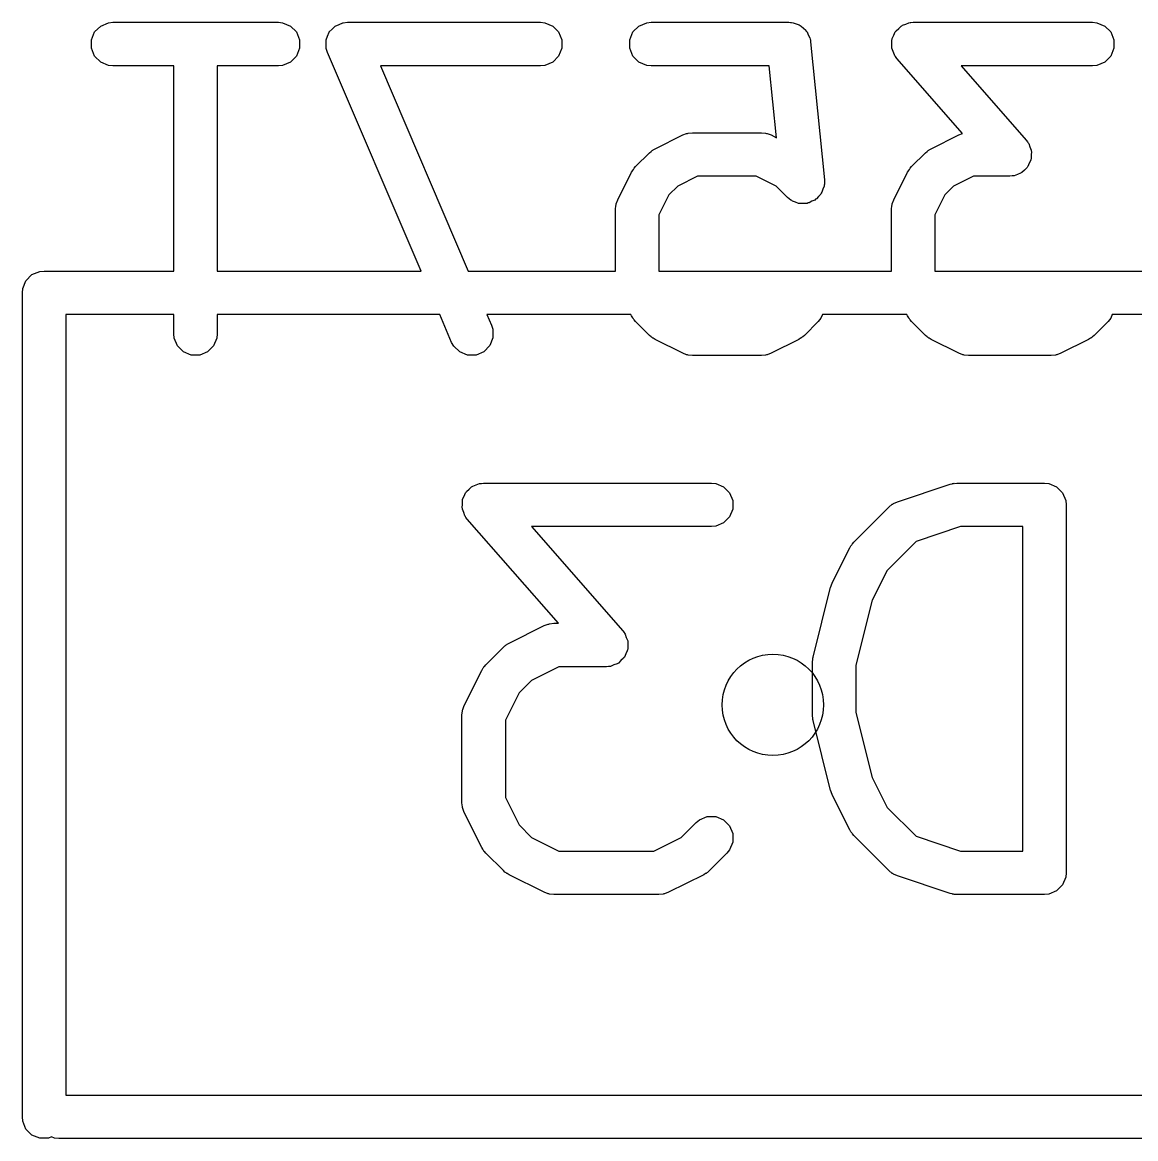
# Model space of a CAD drawing. Extents: x 0.39 to 2.96, y 0.39 to 3.78.
# Drawn here: x 1.778 to 1.9293, y 2.951 to 3.1027 of the extents above; entities that cross this region are included whole.
import ezdxf

# ---------------------------------------------------------------- set-up
doc = ezdxf.new("R2010")
doc.units = 0
doc.header["$MEASUREMENT"] = 0
doc.layers.add('BLACK', color=7, linetype='CONTINUOUS')

msp = doc.modelspace()

# ---------------------------------------------------------------- linework, layer by layer
at = {"layer": 'BLACK', "linetype": 'CONTINUOUS'}
for p, q in [((1.78869, 3.10225), (1.78975, 3.10269)), ((1.78975, 3.10269), (1.79033, 3.10275)), ((1.79033, 3.10275), (1.81283, 3.10275)), ((1.81283, 3.10275), (1.8134, 3.10269)), ((1.8134, 3.10269), (1.81447, 3.10225)), ((1.82056, 3.10225), (1.82108, 3.10247)), ((1.82108, 3.10247), (1.82159, 3.10269)), ((1.82159, 3.10269), (1.82161, 3.10269)), ((1.82161, 3.10269), (1.82162, 3.10269)), ((1.82162, 3.10269), (1.8222, 3.10275)), ((1.8222, 3.10275), (1.84845, 3.10275)), ((1.84845, 3.10275), (1.84902, 3.10269)), ((1.84902, 3.10269), (1.85009, 3.10225)), ((1.86181, 3.10225), (1.86287, 3.10269)), ((1.86287, 3.10269), (1.86345, 3.10275)), ((1.86345, 3.10275), (1.88219, 3.10275)), ((1.88219, 3.10275), (1.88241, 3.10273)), ((1.88241, 3.10273), (1.88248, 3.10274)), ((1.88248, 3.10274), (1.88255, 3.10271)), ((1.88255, 3.10271), (1.88277, 3.10269)), ((1.88277, 3.10269), (1.88317, 3.10253)), ((1.88317, 3.10253), (1.88358, 3.1024)), ((1.88358, 3.1024), (1.8837, 3.10231)), ((1.89752, 3.10229), (1.89759, 3.10236)), ((1.89759, 3.10236), (1.89805, 3.10251)), ((1.89805, 3.10251), (1.89849, 3.10269)), ((1.89849, 3.10269), (1.89863, 3.10271)), ((1.89863, 3.10271), (1.89868, 3.10273)), ((1.89868, 3.10273), (1.89876, 3.10272)), ((1.89876, 3.10272), (1.89907, 3.10275)), ((1.89907, 3.10275), (1.92344, 3.10275)), ((1.92344, 3.10275), (1.92401, 3.10269)), ((1.92401, 3.10269), (1.92508, 3.10225)), ((1.78743, 3.10037), (1.78787, 3.10144)), ((1.78787, 3.10144), (1.78869, 3.10225)), ((1.81447, 3.10225), (1.81528, 3.10144)), ((1.81528, 3.10144), (1.81572, 3.10037)), ((1.8193, 3.10037), (1.81952, 3.10089)), ((1.81952, 3.10089), (1.81973, 3.10141)), ((1.81973, 3.10141), (1.81974, 3.10142)), ((1.81974, 3.10142), (1.81975, 3.10144)), ((1.81975, 3.10144), (1.82014, 3.10183)), ((1.82014, 3.10183), (1.82053, 3.10223)), ((1.82053, 3.10223), (1.82055, 3.10224)), ((1.82055, 3.10224), (1.82056, 3.10225)), ((1.85009, 3.10225), (1.8509, 3.10144)), ((1.8509, 3.10144), (1.85134, 3.10037)), ((1.86055, 3.10037), (1.86099, 3.10144)), ((1.86099, 3.10144), (1.86181, 3.10225)), ((1.8837, 3.10231), (1.88383, 3.10225)), ((1.88383, 3.10225), (1.88414, 3.10195)), ((1.88414, 3.10195), (1.88447, 3.10167)), ((1.88447, 3.10167), (1.88454, 3.10154)), ((1.88454, 3.10154), (1.88465, 3.10144)), ((1.88465, 3.10144), (1.88481, 3.10104)), ((1.88481, 3.10104), (1.88502, 3.10066)), ((1.89622, 3.10056), (1.89643, 3.10099)), ((1.89643, 3.10099), (1.89661, 3.10144)), ((1.89661, 3.10144), (1.89668, 3.10151)), ((1.89668, 3.10151), (1.89673, 3.1016)), ((1.89673, 3.1016), (1.89709, 3.10191)), ((1.89709, 3.10191), (1.89743, 3.10225)), ((1.89743, 3.10225), (1.89752, 3.10229)), ((1.92508, 3.10225), (1.92589, 3.10144)), ((1.92589, 3.10144), (1.92633, 3.10037)), ((1.78743, 3.09922), (1.78743, 3.10037)), ((1.81572, 3.10037), (1.81572, 3.09922)), ((1.8193, 3.10035), (1.8193, 3.10037)), ((1.8193, 3.10034), (1.8193, 3.10035)), ((1.8193, 3.09978), (1.8193, 3.10034)), ((1.8193, 3.09922), (1.8193, 3.09978)), ((1.85134, 3.10037), (1.85134, 3.09922)), ((1.86055, 3.09922), (1.86055, 3.10037)), ((1.88502, 3.10066), (1.88506, 3.10044)), ((1.88506, 3.10044), (1.88509, 3.10037)), ((1.88509, 3.10037), (1.88509, 3.1003)), ((1.88509, 3.1003), (1.88513, 3.10009)), ((1.88513, 3.10009), (1.88701, 3.08134)), ((1.89614, 3.09942), (1.89617, 3.09989)), ((1.89617, 3.09932), (1.89614, 3.09942)), ((1.89617, 3.10037), (1.89621, 3.10047)), ((1.89617, 3.09989), (1.89617, 3.10037)), ((1.89617, 3.09922), (1.89617, 3.09932)), ((1.89621, 3.10047), (1.89622, 3.10056)), ((1.92633, 3.10037), (1.92633, 3.09922)), ((1.78787, 3.09816), (1.78743, 3.09922)), ((1.78869, 3.09734), (1.78787, 3.09816)), ((1.81528, 3.09816), (1.81447, 3.09734)), ((1.81572, 3.09922), (1.81528, 3.09816)), ((1.81931, 3.0992), (1.8193, 3.09922)), ((1.81931, 3.09919), (1.81931, 3.0992)), ((1.81949, 3.09863), (1.81931, 3.09919)), ((1.83221, 3.06895), (1.81949, 3.09863)), ((1.8509, 3.09816), (1.85009, 3.09734)), ((1.85134, 3.09922), (1.8509, 3.09816)), ((1.86099, 3.09816), (1.86055, 3.09922)), ((1.86181, 3.09734), (1.86099, 3.09816)), ((1.89635, 3.09878), (1.89617, 3.09922)), ((1.89651, 3.09832), (1.89635, 3.09878)), ((1.89659, 3.09821), (1.89651, 3.09832)), ((1.89661, 3.09816), (1.89659, 3.09821)), ((1.89667, 3.0981), (1.89661, 3.09816)), ((1.89684, 3.09785), (1.89667, 3.0981)), ((1.90578, 3.08764), (1.89684, 3.09785)), ((1.92589, 3.09816), (1.92508, 3.09734)), ((1.92633, 3.09922), (1.92589, 3.09816)), ((1.78975, 3.0969), (1.78869, 3.09734)), ((1.79033, 3.09684), (1.78975, 3.0969)), ((1.79863, 3.09684), (1.79033, 3.09684)), ((1.79863, 3.06895), (1.79863, 3.09684)), ((1.81283, 3.09684), (1.80453, 3.09684)), ((1.80453, 3.09684), (1.80453, 3.06895)), ((1.8134, 3.0969), (1.81283, 3.09684)), ((1.81447, 3.09734), (1.8134, 3.0969)), ((1.84845, 3.09684), (1.82668, 3.09684)), ((1.82668, 3.09684), (1.83863, 3.06895)), ((1.84902, 3.0969), (1.84845, 3.09684)), ((1.85009, 3.09734), (1.84902, 3.0969)), ((1.86287, 3.0969), (1.86181, 3.09734)), ((1.86345, 3.09684), (1.86287, 3.0969)), ((1.87952, 3.09684), (1.86345, 3.09684)), ((1.8805, 3.08707), (1.87952, 3.09684)), ((1.92344, 3.09684), (1.90557, 3.09684)), ((1.90557, 3.09684), (1.91441, 3.08674)), ((1.92401, 3.0969), (1.92344, 3.09684)), ((1.92508, 3.09734), (1.92401, 3.0969)), ((1.864, 3.08557), (1.86775, 3.08744)), ((1.86775, 3.08744), (1.86829, 3.08765)), ((1.86829, 3.08765), (1.8684, 3.08765)), ((1.8684, 3.08765), (1.86849, 3.0877)), ((1.86849, 3.0877), (1.86907, 3.08775)), ((1.86907, 3.08775), (1.87844, 3.08775)), ((1.87844, 3.08775), (1.87902, 3.0877)), ((1.87902, 3.0877), (1.87912, 3.08765)), ((1.87912, 3.08765), (1.87922, 3.08765)), ((1.87922, 3.08765), (1.87976, 3.08744)), ((1.87976, 3.08744), (1.8805, 3.08707)), ((1.9015, 3.08557), (1.90524, 3.08744)), ((1.90524, 3.08744), (1.90578, 3.08764)), ((1.91441, 3.08674), (1.91459, 3.08649)), ((1.91459, 3.08649), (1.91464, 3.08644)), ((1.91464, 3.08644), (1.91467, 3.08639)), ((1.91467, 3.08639), (1.91475, 3.08627)), ((1.91475, 3.08627), (1.9149, 3.08582)), ((1.9149, 3.08582), (1.91509, 3.08538)), ((1.86136, 3.08314), (1.86323, 3.08501)), ((1.86323, 3.08501), (1.86346, 3.0852)), ((1.86346, 3.0852), (1.86351, 3.08526)), ((1.86351, 3.08526), (1.8636, 3.08531)), ((1.8636, 3.08531), (1.86368, 3.08538)), ((1.86368, 3.08538), (1.86375, 3.08541)), ((1.86375, 3.08541), (1.864, 3.08557)), ((1.89885, 3.08314), (1.90073, 3.08501)), ((1.90073, 3.08501), (1.90095, 3.0852)), ((1.90095, 3.0852), (1.90101, 3.08526)), ((1.90101, 3.08526), (1.90109, 3.08531)), ((1.90109, 3.08531), (1.90118, 3.08538)), ((1.90118, 3.08538), (1.90125, 3.08541)), ((1.90125, 3.08541), (1.9015, 3.08557)), ((1.91505, 3.08413), (1.91504, 3.08403)), ((1.91509, 3.08422), (1.91505, 3.08413)), ((1.91509, 3.08538), (1.91509, 3.08528)), ((1.91509, 3.08528), (1.91512, 3.08518)), ((1.91512, 3.08518), (1.91509, 3.0847)), ((1.91509, 3.0847), (1.91509, 3.08422)), ((1.8608, 3.08237), (1.86096, 3.08262)), ((1.86096, 3.08262), (1.86099, 3.08269)), ((1.86099, 3.08269), (1.86106, 3.08277)), ((1.86106, 3.08277), (1.86111, 3.08286)), ((1.86111, 3.08286), (1.86117, 3.08291)), ((1.86117, 3.08291), (1.86136, 3.08314)), ((1.8983, 3.08237), (1.89846, 3.08262)), ((1.89846, 3.08262), (1.89849, 3.08269)), ((1.89849, 3.08269), (1.89855, 3.08277)), ((1.89855, 3.08277), (1.89861, 3.08286)), ((1.89861, 3.08286), (1.89867, 3.08291)), ((1.89867, 3.08291), (1.89885, 3.08314)), ((1.91417, 3.08268), (1.91383, 3.08234)), ((1.91453, 3.083), (1.91417, 3.08268)), ((1.91457, 3.08309), (1.91453, 3.083)), ((1.91464, 3.08316), (1.91457, 3.08309)), ((1.91483, 3.0836), (1.91464, 3.08316)), ((1.91504, 3.08403), (1.91483, 3.0836)), ((1.85893, 3.07862), (1.8608, 3.08237)), ((1.86977, 3.08185), (1.86707, 3.0805)), ((1.87775, 3.08185), (1.86977, 3.08185)), ((1.88044, 3.0805), (1.87775, 3.08185)), ((1.88701, 3.08134), (1.88701, 3.08076)), ((1.89643, 3.07862), (1.8983, 3.08237)), ((1.90726, 3.08185), (1.90456, 3.0805)), ((1.91219, 3.08185), (1.90726, 3.08185)), ((1.91249, 3.08188), (1.91219, 3.08185)), ((1.91257, 3.08187), (1.91249, 3.08188)), ((1.91263, 3.08189), (1.91257, 3.08187)), ((1.91277, 3.0819), (1.91263, 3.08189)), ((1.91321, 3.08209), (1.91277, 3.0819)), ((1.91366, 3.08224), (1.91321, 3.08209)), ((1.91374, 3.08231), (1.91366, 3.08224)), ((1.91383, 3.08234), (1.91374, 3.08231)), ((1.86707, 3.0805), (1.86587, 3.0793)), ((1.88198, 3.07896), (1.88044, 3.0805)), ((1.88667, 3.07966), (1.88658, 3.07955)), ((1.8868, 3.08007), (1.88667, 3.07966)), ((1.88696, 3.08047), (1.8868, 3.08007)), ((1.88701, 3.08076), (1.88696, 3.08062)), ((1.88696, 3.08062), (1.88696, 3.08047)), ((1.90456, 3.0805), (1.90337, 3.0793)), ((1.85872, 3.07808), (1.85893, 3.07862)), ((1.85872, 3.07797), (1.85872, 3.07808)), ((1.86587, 3.0793), (1.86452, 3.0766)), ((1.88243, 3.07859), (1.88198, 3.07896)), ((1.88257, 3.07854), (1.88243, 3.07859)), ((1.88268, 3.07844), (1.88257, 3.07854)), ((1.88309, 3.07832), (1.88268, 3.07844)), ((1.88349, 3.07815), (1.88309, 3.07832)), ((1.88364, 3.07815), (1.88349, 3.07815)), ((1.88378, 3.07811), (1.88364, 3.07815)), ((1.88421, 3.07815), (1.88378, 3.07811)), ((1.88464, 3.07815), (1.88421, 3.07815)), ((1.88478, 3.07821), (1.88464, 3.07815)), ((1.88493, 3.07823), (1.88478, 3.07821)), ((1.88531, 3.07843), (1.88493, 3.07823)), ((1.88571, 3.07859), (1.88531, 3.07843)), ((1.88581, 3.0787), (1.88571, 3.07859)), ((1.88594, 3.07877), (1.88581, 3.0787)), ((1.88622, 3.0791), (1.88594, 3.07877)), ((1.88652, 3.07941), (1.88622, 3.0791)), ((1.88658, 3.07955), (1.88652, 3.07941)), ((1.89621, 3.07797), (1.89622, 3.07808)), ((1.89622, 3.07808), (1.89643, 3.07862)), ((1.90337, 3.0793), (1.90202, 3.0766)), ((1.85862, 3.0773), (1.85867, 3.07788)), ((1.85862, 3.06895), (1.85862, 3.0773)), ((1.85867, 3.07788), (1.85872, 3.07797)), ((1.86452, 3.0766), (1.86452, 3.06895)), ((1.89611, 3.0773), (1.89617, 3.07788)), ((1.89611, 3.06895), (1.89611, 3.0773)), ((1.89617, 3.07788), (1.89621, 3.07797)), ((1.90202, 3.0766), (1.90202, 3.06895)), ((1.78042, 3.0689), (1.781, 3.06895)), ((1.781, 3.06895), (1.79863, 3.06895)), ((1.80453, 3.06895), (1.83221, 3.06895)), ((1.83863, 3.06895), (1.85862, 3.06895)), ((1.86452, 3.06895), (1.89611, 3.06895)), ((1.90202, 3.06895), (1.976, 3.06895)), ((1.7781, 3.06658), (1.77854, 3.06764)), ((1.77854, 3.06764), (1.77936, 3.06846)), ((1.77936, 3.06846), (1.78042, 3.0689)), ((1.77805, 3.066), (1.7781, 3.06658)), ((1.77805, 2.954), (1.77805, 3.066)), ((1.79863, 3.06305), (1.78395, 3.06305)), ((1.78395, 3.06305), (1.78395, 2.95695)), ((1.79863, 3.06043), (1.79863, 3.06305)), ((1.83474, 3.06305), (1.80453, 3.06305)), ((1.80453, 3.06305), (1.80453, 3.06043)), ((1.83636, 3.05926), (1.83474, 3.06305)), ((1.86071, 3.06305), (1.84116, 3.06305)), ((1.84116, 3.06305), (1.84179, 3.06159)), ((1.8608, 3.06286), (1.86071, 3.06305)), ((1.88674, 3.06305), (1.88652, 3.06254)), ((1.8982, 3.06305), (1.88674, 3.06305)), ((1.8983, 3.06286), (1.8982, 3.06305)), ((1.92611, 3.06305), (1.92589, 3.06254)), ((1.976, 3.06305), (1.92611, 3.06305)), ((1.84179, 3.06159), (1.84196, 3.06104)), ((1.86096, 3.06261), (1.8608, 3.06286)), ((1.86099, 3.06254), (1.86096, 3.06261)), ((1.86106, 3.06246), (1.86099, 3.06254)), ((1.86111, 3.06237), (1.86106, 3.06246)), ((1.86117, 3.06232), (1.86111, 3.06237)), ((1.86136, 3.06209), (1.86117, 3.06232)), ((1.86323, 3.06021), (1.86136, 3.06209)), ((1.88616, 3.06209), (1.88428, 3.06021)), ((1.88652, 3.06254), (1.88616, 3.06209)), ((1.89846, 3.06261), (1.8983, 3.06286)), ((1.89849, 3.06254), (1.89846, 3.06261)), ((1.89855, 3.06246), (1.89849, 3.06254)), ((1.89861, 3.06237), (1.89855, 3.06246)), ((1.89867, 3.06232), (1.89861, 3.06237)), ((1.89885, 3.06209), (1.89867, 3.06232)), ((1.90073, 3.06021), (1.89885, 3.06209)), ((1.92553, 3.06209), (1.92365, 3.06021)), ((1.92589, 3.06254), (1.92553, 3.06209)), ((1.79868, 3.05985), (1.79863, 3.06043)), ((1.79912, 3.05879), (1.79868, 3.05985)), ((1.80447, 3.05985), (1.80403, 3.05879)), ((1.80453, 3.06043), (1.80447, 3.05985)), ((1.84198, 3.05989), (1.84155, 3.05882)), ((1.84196, 3.06104), (1.84198, 3.05989)), ((1.86346, 3.06003), (1.86323, 3.06021)), ((1.86351, 3.05997), (1.86346, 3.06003)), ((1.8636, 3.05991), (1.86351, 3.05997)), ((1.86368, 3.05985), (1.8636, 3.05991)), ((1.86375, 3.05982), (1.86368, 3.05985)), ((1.88383, 3.05985), (1.88376, 3.05982)), ((1.88391, 3.05991), (1.88383, 3.05985)), ((1.884, 3.05997), (1.88391, 3.05991)), ((1.88406, 3.06003), (1.884, 3.05997)), ((1.88428, 3.06021), (1.88406, 3.06003)), ((1.90095, 3.06003), (1.90073, 3.06021)), ((1.90101, 3.05997), (1.90095, 3.06003)), ((1.90109, 3.05991), (1.90101, 3.05997)), ((1.90118, 3.05985), (1.90109, 3.05991)), ((1.90125, 3.05982), (1.90118, 3.05985)), ((1.9232, 3.05985), (1.92313, 3.05982)), ((1.92328, 3.05991), (1.9232, 3.05985)), ((1.92337, 3.05997), (1.92328, 3.05991)), ((1.92343, 3.06003), (1.92337, 3.05997)), ((1.92365, 3.06021), (1.92343, 3.06003)), ((1.79994, 3.05797), (1.79912, 3.05879)), ((1.80403, 3.05879), (1.80322, 3.05797)), ((1.83664, 3.05876), (1.83636, 3.05926)), ((1.83746, 3.05795), (1.83664, 3.05876)), ((1.84155, 3.05882), (1.84074, 3.05799)), ((1.864, 3.05966), (1.86375, 3.05982)), ((1.86775, 3.05779), (1.864, 3.05966)), ((1.88351, 3.05966), (1.87976, 3.05779)), ((1.88376, 3.05982), (1.88351, 3.05966)), ((1.9015, 3.05966), (1.90125, 3.05982)), ((1.90524, 3.05779), (1.9015, 3.05966)), ((1.92288, 3.05966), (1.91913, 3.05779)), ((1.92313, 3.05982), (1.92288, 3.05966)), ((1.801, 3.05753), (1.79994, 3.05797)), ((1.80215, 3.05753), (1.801, 3.05753)), ((1.80322, 3.05797), (1.80215, 3.05753)), ((1.83853, 3.05752), (1.83746, 3.05795)), ((1.83969, 3.05754), (1.83853, 3.05752)), ((1.84074, 3.05799), (1.83969, 3.05754)), ((1.86829, 3.05758), (1.86775, 3.05779)), ((1.8684, 3.05757), (1.86829, 3.05758)), ((1.86849, 3.05753), (1.8684, 3.05757)), ((1.86907, 3.05747), (1.86849, 3.05753)), ((1.87844, 3.05747), (1.86907, 3.05747)), ((1.87902, 3.05753), (1.87844, 3.05747)), ((1.87912, 3.05757), (1.87902, 3.05753)), ((1.87922, 3.05758), (1.87912, 3.05757)), ((1.87976, 3.05779), (1.87922, 3.05758)), ((1.90579, 3.05758), (1.90524, 3.05779)), ((1.90589, 3.05757), (1.90579, 3.05758)), ((1.90599, 3.05753), (1.90589, 3.05757)), ((1.90657, 3.05747), (1.90599, 3.05753)), ((1.91781, 3.05747), (1.90657, 3.05747)), ((1.91839, 3.05753), (1.91781, 3.05747)), ((1.91849, 3.05757), (1.91839, 3.05753)), ((1.91859, 3.05758), (1.91849, 3.05757)), ((1.91913, 3.05779), (1.91859, 3.05758)), ((1.84041, 3.0401), (1.84071, 3.04013)), ((1.84071, 3.04013), (1.87167, 3.04013)), ((1.87167, 3.04013), (1.87224, 3.04007)), ((1.90471, 3.0401), (1.905, 3.04013)), ((1.905, 3.04013), (1.9169, 3.04013)), ((1.9169, 3.04013), (1.91748, 3.04007)), ((1.83808, 3.03837), (1.83826, 3.03882)), ((1.83826, 3.03882), (1.83833, 3.03889)), ((1.83833, 3.03889), (1.83837, 3.03898)), ((1.83837, 3.03898), (1.83873, 3.03929)), ((1.83873, 3.03929), (1.83907, 3.03963)), ((1.83907, 3.03963), (1.83917, 3.03967)), ((1.83917, 3.03967), (1.83924, 3.03973)), ((1.83924, 3.03973), (1.83969, 3.03989)), ((1.83969, 3.03989), (1.84014, 3.04007)), ((1.84014, 3.04007), (1.84028, 3.04009)), ((1.84028, 3.04009), (1.84033, 3.0401)), ((1.84033, 3.0401), (1.84041, 3.0401)), ((1.87224, 3.04007), (1.87331, 3.03963)), ((1.87331, 3.03963), (1.87412, 3.03882)), ((1.87412, 3.03882), (1.87456, 3.03775)), ((1.89692, 3.0376), (1.90407, 3.03998)), ((1.90407, 3.03998), (1.90435, 3.04004)), ((1.90435, 3.04004), (1.90442, 3.04007)), ((1.90442, 3.04007), (1.90453, 3.04008)), ((1.90453, 3.04008), (1.90463, 3.04011)), ((1.90463, 3.04011), (1.90471, 3.0401)), ((1.91748, 3.04007), (1.91855, 3.03963)), ((1.91855, 3.03963), (1.91936, 3.03882)), ((1.91936, 3.03882), (1.9198, 3.03775)), ((1.83779, 3.03679), (1.83782, 3.03727)), ((1.83782, 3.03775), (1.83786, 3.03784)), ((1.83782, 3.03727), (1.83782, 3.03775)), ((1.83786, 3.03794), (1.83808, 3.03837)), ((1.83786, 3.03784), (1.83786, 3.03794)), ((1.87456, 3.03775), (1.87456, 3.0366)), ((1.89577, 3.03688), (1.89622, 3.03725)), ((1.89622, 3.03725), (1.89631, 3.03729)), ((1.89631, 3.03729), (1.89639, 3.03736)), ((1.89639, 3.03736), (1.89692, 3.0376)), ((1.9198, 3.03775), (1.91986, 3.03718)), ((1.91986, 3.03718), (1.91986, 2.98718)), ((1.83782, 3.0367), (1.83779, 3.03679)), ((1.83782, 3.0366), (1.83782, 3.0367)), ((1.838, 3.03616), (1.83782, 3.0366)), ((1.83816, 3.0357), (1.838, 3.03616)), ((1.83824, 3.03559), (1.83816, 3.0357)), ((1.83826, 3.03554), (1.83824, 3.03559)), ((1.87456, 3.0366), (1.87412, 3.03554)), ((1.89101, 3.03212), (1.89577, 3.03688)), ((1.83831, 3.03548), (1.83826, 3.03554)), ((1.83849, 3.03523), (1.83831, 3.03548)), ((1.85087, 3.02108), (1.83849, 3.03523)), ((1.87167, 3.03422), (1.84722, 3.03422)), ((1.84722, 3.03422), (1.8596, 3.02007)), ((1.87224, 3.03428), (1.87167, 3.03422)), ((1.87331, 3.03472), (1.87224, 3.03428)), ((1.87412, 3.03554), (1.87331, 3.03472)), ((1.90548, 3.03422), (1.89945, 3.03221)), ((1.91395, 3.03422), (1.90548, 3.03422)), ((1.91395, 2.99013), (1.91395, 3.03422)), ((1.88807, 3.02659), (1.89045, 3.03135)), ((1.89045, 3.03135), (1.89061, 3.0316)), ((1.89061, 3.0316), (1.89064, 3.03167)), ((1.89064, 3.03167), (1.89071, 3.03175)), ((1.89071, 3.03175), (1.89076, 3.03184)), ((1.89076, 3.03184), (1.89082, 3.03189)), ((1.89082, 3.03189), (1.89101, 3.03212)), ((1.89945, 3.03221), (1.89552, 3.02828)), ((1.89552, 3.02828), (1.8935, 3.02424)), ((1.88796, 3.02629), (1.88804, 3.02653)), ((1.88804, 3.02653), (1.88806, 3.02655)), ((1.88806, 3.02655), (1.88807, 3.02659)), ((1.88547, 3.01646), (1.88785, 3.02599)), ((1.88785, 3.02599), (1.88786, 3.02603)), ((1.88786, 3.02603), (1.88787, 3.02605)), ((1.88787, 3.02605), (1.88796, 3.02629)), ((1.8935, 3.02424), (1.89129, 3.01538)), ((1.84416, 3.01839), (1.84892, 3.02077)), ((1.84892, 3.02077), (1.84946, 3.02098)), ((1.84946, 3.02098), (1.84956, 3.02098)), ((1.84956, 3.02098), (1.84966, 3.02102)), ((1.84966, 3.02102), (1.85024, 3.02108)), ((1.85024, 3.02108), (1.85087, 3.02108)), ((1.8596, 3.02007), (1.85978, 3.01982)), ((1.85978, 3.01982), (1.85984, 3.01977)), ((1.85984, 3.01977), (1.85986, 3.01972)), ((1.85986, 3.01972), (1.85994, 3.0196)), ((1.85994, 3.0196), (1.86009, 3.01915)), ((1.86009, 3.01915), (1.86028, 3.0187)), ((1.84101, 3.01545), (1.84339, 3.01784)), ((1.84339, 3.01784), (1.84361, 3.01802)), ((1.84361, 3.01802), (1.84367, 3.01808)), ((1.84367, 3.01808), (1.84375, 3.01814)), ((1.84375, 3.01814), (1.84384, 3.0182)), ((1.84384, 3.0182), (1.84391, 3.01823)), ((1.84391, 3.01823), (1.84416, 3.01839)), ((1.86024, 3.01746), (1.86023, 3.01736)), ((1.86028, 3.01755), (1.86024, 3.01746)), ((1.86028, 3.0187), (1.86028, 3.0186)), ((1.86028, 3.0186), (1.86031, 3.01851)), ((1.86031, 3.01851), (1.86028, 3.01803)), ((1.86028, 3.01803), (1.86028, 3.01755)), ((1.85936, 3.01601), (1.85902, 3.01567)), ((1.85972, 3.01633), (1.85936, 3.01601)), ((1.85977, 3.01642), (1.85972, 3.01633)), ((1.85984, 3.01649), (1.85977, 3.01642)), ((1.86002, 3.01693), (1.85984, 3.01649)), ((1.86023, 3.01736), (1.86002, 3.01693)), ((1.88538, 3.01589), (1.88542, 3.01611)), ((1.88539, 3.01585), (1.88538, 3.01589)), ((1.88542, 3.01611), (1.88544, 3.01632)), ((1.88544, 3.01632), (1.88545, 3.01636)), ((1.88545, 3.01636), (1.88547, 3.01646)), ((1.83807, 3.00993), (1.84045, 3.01469)), ((1.84045, 3.01469), (1.84061, 3.01493)), ((1.84061, 3.01493), (1.84064, 3.01501)), ((1.84064, 3.01501), (1.84071, 3.01509)), ((1.84071, 3.01509), (1.84076, 3.01518)), ((1.84076, 3.01518), (1.84082, 3.01523)), ((1.84082, 3.01523), (1.84101, 3.01545)), ((1.85094, 3.01518), (1.84723, 3.01332)), ((1.85738, 3.01518), (1.85094, 3.01518)), ((1.85769, 3.01521), (1.85738, 3.01518)), ((1.85776, 3.0152), (1.85769, 3.01521)), ((1.85782, 3.01522), (1.85776, 3.0152)), ((1.85796, 3.01523), (1.85782, 3.01522)), ((1.8584, 3.01542), (1.85796, 3.01523)), ((1.85885, 3.01557), (1.8584, 3.01542)), ((1.85893, 3.01564), (1.85885, 3.01557)), ((1.85902, 3.01567), (1.85893, 3.01564)), ((1.88538, 3.01575), (1.88539, 3.01585)), ((1.88538, 3.0086), (1.88538, 3.01575)), ((1.89129, 3.01538), (1.89129, 3.00897)), ((1.84723, 3.01332), (1.84552, 3.01162)), ((1.84552, 3.01162), (1.84367, 3.00791)), ((1.83787, 3.00938), (1.83807, 3.00993)), ((1.83776, 3.0086), (1.83782, 3.00918)), ((1.83776, 2.9967), (1.83776, 3.0086)), ((1.83782, 3.00918), (1.83786, 3.00928)), ((1.83786, 3.00928), (1.83787, 3.00938)), ((1.88539, 3.0085), (1.88538, 3.0086)), ((1.88538, 3.00846), (1.88539, 3.0085)), ((1.88542, 3.00825), (1.88538, 3.00846)), ((1.89129, 3.00897), (1.8935, 3.00011)), ((1.84367, 3.00791), (1.84367, 2.9974)), ((1.88544, 3.00803), (1.88542, 3.00825)), ((1.88545, 3.00799), (1.88544, 3.00803)), ((1.88547, 3.00789), (1.88545, 3.00799)), ((1.88785, 2.99836), (1.88547, 3.00789)), ((1.8935, 3.00011), (1.89552, 2.99607)), ((1.88786, 2.99832), (1.88785, 2.99836)), ((1.88787, 2.9983), (1.88786, 2.99832)), ((1.88796, 2.99806), (1.88787, 2.9983)), ((1.88804, 2.99782), (1.88796, 2.99806)), ((1.88806, 2.9978), (1.88804, 2.99782)), ((1.88807, 2.99776), (1.88806, 2.9978)), ((1.89045, 2.993), (1.88807, 2.99776)), ((1.83782, 2.99612), (1.83776, 2.9967)), ((1.84367, 2.9974), (1.84552, 2.99369)), ((1.83786, 2.99603), (1.83782, 2.99612)), ((1.83787, 2.99592), (1.83786, 2.99603)), ((1.83807, 2.99538), (1.83787, 2.99592)), ((1.84045, 2.99062), (1.83807, 2.99538)), ((1.87003, 2.99439), (1.87109, 2.99483)), ((1.87109, 2.99483), (1.87224, 2.99483)), ((1.87224, 2.99483), (1.87331, 2.99439)), ((1.89552, 2.99607), (1.89945, 2.99214)), ((1.84552, 2.99369), (1.84723, 2.99198)), ((1.86754, 2.99198), (1.86958, 2.99403)), ((1.86958, 2.99403), (1.87003, 2.99439)), ((1.87331, 2.99439), (1.87412, 2.99358)), ((1.87412, 2.99358), (1.87456, 2.99251)), ((1.84723, 2.99198), (1.85094, 2.99013)), ((1.86383, 2.99013), (1.86754, 2.99198)), ((1.87456, 2.99251), (1.87456, 2.99136)), ((1.89061, 2.99275), (1.89045, 2.993)), ((1.89064, 2.99268), (1.89061, 2.99275)), ((1.89071, 2.9926), (1.89064, 2.99268)), ((1.89076, 2.99251), (1.89071, 2.9926)), ((1.89082, 2.99246), (1.89076, 2.99251)), ((1.89101, 2.99223), (1.89082, 2.99246)), ((1.89577, 2.98747), (1.89101, 2.99223)), ((1.89945, 2.99214), (1.90548, 2.99013)), ((1.84061, 2.99037), (1.84045, 2.99062)), ((1.84064, 2.9903), (1.84061, 2.99037)), ((1.84071, 2.99022), (1.84064, 2.9903)), ((1.84076, 2.99013), (1.84071, 2.99022)), ((1.84082, 2.99008), (1.84076, 2.99013)), ((1.84101, 2.98985), (1.84082, 2.99008)), ((1.85094, 2.99013), (1.86383, 2.99013)), ((1.87412, 2.9903), (1.87375, 2.98985)), ((1.87456, 2.99136), (1.87412, 2.9903)), ((1.90548, 2.99013), (1.91395, 2.99013)), ((1.84339, 2.98747), (1.84101, 2.98985)), ((1.87375, 2.98985), (1.87137, 2.98747)), ((1.84361, 2.98728), (1.84339, 2.98747)), ((1.84367, 2.98722), (1.84361, 2.98728)), ((1.84375, 2.98717), (1.84367, 2.98722)), ((1.84384, 2.9871), (1.84375, 2.98717)), ((1.84391, 2.98707), (1.84384, 2.9871)), ((1.84416, 2.98692), (1.84391, 2.98707)), ((1.87085, 2.98707), (1.87061, 2.98692)), ((1.87093, 2.9871), (1.87085, 2.98707)), ((1.87101, 2.98717), (1.87093, 2.9871)), ((1.8711, 2.98722), (1.87101, 2.98717)), ((1.87115, 2.98728), (1.8711, 2.98722)), ((1.87137, 2.98747), (1.87115, 2.98728)), ((1.89622, 2.9871), (1.89577, 2.98747)), ((1.89631, 2.98706), (1.89622, 2.9871)), ((1.89639, 2.98699), (1.89631, 2.98706)), ((1.91986, 2.98718), (1.9198, 2.9866)), ((1.84892, 2.98454), (1.84416, 2.98692)), ((1.87061, 2.98692), (1.86584, 2.98454)), ((1.89692, 2.98676), (1.89639, 2.98699)), ((1.90407, 2.98437), (1.89692, 2.98676)), ((1.91936, 2.98554), (1.91855, 2.98472)), ((1.9198, 2.9866), (1.91936, 2.98554)), ((1.84946, 2.98433), (1.84892, 2.98454)), ((1.84956, 2.98432), (1.84946, 2.98433)), ((1.84966, 2.98428), (1.84956, 2.98432)), ((1.85024, 2.98422), (1.84966, 2.98428)), ((1.86452, 2.98422), (1.85024, 2.98422)), ((1.8651, 2.98428), (1.86452, 2.98422)), ((1.8652, 2.98432), (1.8651, 2.98428)), ((1.8653, 2.98433), (1.8652, 2.98432)), ((1.86584, 2.98454), (1.8653, 2.98433)), ((1.90435, 2.98431), (1.90407, 2.98437)), ((1.90442, 2.98428), (1.90435, 2.98431)), ((1.90453, 2.98427), (1.90442, 2.98428)), ((1.90463, 2.98425), (1.90453, 2.98427)), ((1.90471, 2.98425), (1.90463, 2.98425)), ((1.905, 2.98422), (1.90471, 2.98425)), ((1.9169, 2.98422), (1.905, 2.98422)), ((1.91748, 2.98428), (1.9169, 2.98422)), ((1.91855, 2.98472), (1.91748, 2.98428)), ((1.78395, 2.95695), (1.97605, 2.95695)), ((1.7781, 2.95342), (1.77805, 2.954)), ((1.77854, 2.95236), (1.7781, 2.95342)), ((1.77936, 2.95154), (1.77854, 2.95236)), ((1.78042, 2.9511), (1.77936, 2.95154)), ((1.78158, 2.9511), (1.78042, 2.9511)), ((1.782, 2.95128), (1.78158, 2.9511)), ((1.78242, 2.9511), (1.782, 2.95128)), ((1.783, 2.95105), (1.78242, 2.9511)), ((1.978, 2.95105), (1.783, 2.95105))]:
    msp.add_line(p, q, dxfattribs=at)
at = {"layer": 'BLACK'}
msp.add_circle((1.88, 3.01), 0.00689, dxfattribs=at)
msp.add_circle((1.88, 3.01), 0.00689, dxfattribs=at)

doc.saveas('drawing.dxf')
